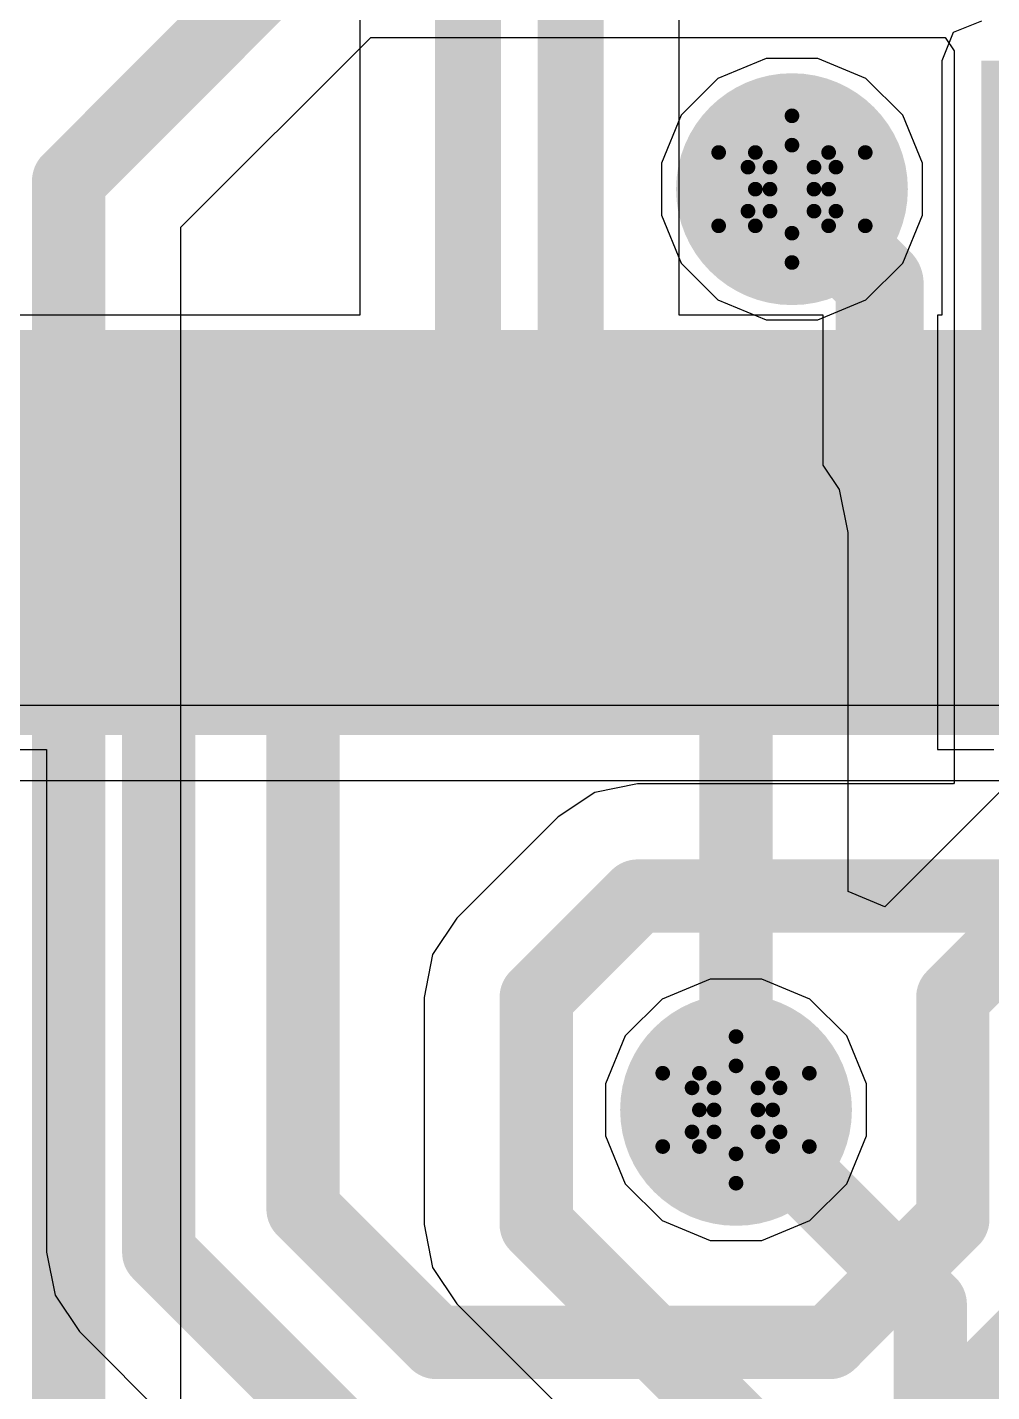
# Model space of a CAD drawing. Header units: inches. Extents: x -2.7 to 10.9, y -2.9 to 7.4.
# Drawn here: x 1.8752 to 2.0067, y 0.0678 to 0.2539 of the extents above; entities that cross this region are included whole.
import ezdxf

# ---------------------------------------------------------------- set-up
doc = ezdxf.new("R2010")
doc.units = ezdxf.units.IN
doc.header["$MEASUREMENT"] = 0
for name, color, linetype in [('Board Outline', 216, 'Continuous'), ('Bottom Layer', 5, 'Continuous'), ('Bottom Paste', 16, 'Continuous'), ('Bottom Solder', 6, 'Continuous'), ('Drill Drawing', 1, 'Continuous'), ('Layer 2', 16, 'Continuous'), ('Layer 3', 76, 'Continuous'), ('Top Layer', 1, 'Continuous'), ('Top Solder', 216, 'Continuous'), ('Via Holes', 16, 'Continuous')]:
    doc.layers.add(name, color=color, linetype=linetype)

# ---------------------------------------------------------------- blocks, each defined once
blk = doc.blocks.new('64_LQFP__10_10__B_129')
at = {"layer": 'Bottom Layer'}
for points in [[(0.20276, -0.00394), (0.25, -0.00394), (0.25, -0.01575), (0.20276, -0.01575)], [(0.20276, -0.02362), (0.25, -0.02362), (0.25, -0.03543), (0.20276, -0.03543)], [(0.20276, -0.04331), (0.25, -0.04331), (0.25, -0.05512), (0.20276, -0.05512)], [(0.20276, -0.06299), (0.25, -0.06299), (0.25, -0.0748), (0.20276, -0.0748)], [(0.20276, -0.08268), (0.25, -0.08268), (0.25, -0.09449), (0.20276, -0.09449)], [(0.20276, -0.10236), (0.25, -0.10236), (0.25, -0.11417), (0.20276, -0.11417)], [(0.20276, -0.12205), (0.25, -0.12205), (0.25, -0.13386), (0.20276, -0.13386)], [(0.20276, -0.14173), (0.25, -0.14173), (0.25, -0.15354), (0.20276, -0.15354)]]:
    blk.add_hatch(color=5, dxfattribs=at).paths.add_polyline_path(points)
at = {"layer": 'Bottom Paste'}
for points in [[(0.20276, -0.00394), (0.25, -0.00394), (0.25, -0.01575), (0.20276, -0.01575)], [(0.20276, -0.02362), (0.25, -0.02362), (0.25, -0.03543), (0.20276, -0.03543)], [(0.20276, -0.04331), (0.25, -0.04331), (0.25, -0.05512), (0.20276, -0.05512)], [(0.20276, -0.06299), (0.25, -0.06299), (0.25, -0.0748), (0.20276, -0.0748)], [(0.20276, -0.08268), (0.25, -0.08268), (0.25, -0.09449), (0.20276, -0.09449)], [(0.20276, -0.10236), (0.25, -0.10236), (0.25, -0.11417), (0.20276, -0.11417)], [(0.20276, -0.12205), (0.25, -0.12205), (0.25, -0.13386), (0.20276, -0.13386)], [(0.20276, -0.14173), (0.25, -0.14173), (0.25, -0.15354), (0.20276, -0.15354)]]:
    blk.add_hatch(color=16, dxfattribs=at).paths.add_polyline_path(points)
at = {"layer": 'Bottom Solder'}
for points in [[(0.19876, 0.00006), (0.254, 0.00006), (0.254, -0.01975), (0.19876, -0.01975)], [(0.19876, -0.01962), (0.254, -0.01962), (0.254, -0.03943), (0.19876, -0.03943)], [(0.19876, -0.03931), (0.254, -0.03931), (0.254, -0.05912), (0.19876, -0.05912)], [(0.19876, -0.05899), (0.254, -0.05899), (0.254, -0.0788), (0.19876, -0.0788)], [(0.19876, -0.07868), (0.254, -0.07868), (0.254, -0.09849), (0.19876, -0.09849)], [(0.19876, -0.09836), (0.254, -0.09836), (0.254, -0.11817), (0.19876, -0.11817)], [(0.19876, -0.11805), (0.254, -0.11805), (0.254, -0.13786), (0.19876, -0.13786)], [(0.19876, -0.13773), (0.254, -0.13773), (0.254, -0.15754), (0.19876, -0.15754)]]:
    blk.add_hatch(color=6, dxfattribs=at).paths.add_polyline_path(points)

msp = doc.modelspace()

# ---------------------------------------------------------------- hatches: boundary and pattern name
at = {"layer": 'Bottom Layer'}
for points in [[(2.00529, 0.16136), (2.1118, 0.16136), (2.1118, 0.24931), (2.00529, 0.24931)], [(2.00529, 0.21092), (2.19282, 0.21092), (2.19282, 0.24931), (2.00529, 0.24931)]]:
    msp.add_hatch(color=5, dxfattribs=at).paths.add_polyline_path(points)
h = msp.add_hatch(color=5, dxfattribs=at)
edge = h.paths.add_edge_path()
edge.add_arc((1.97946, 0.23179), 0.01181, 0, 360)
h = msp.add_hatch(color=5, dxfattribs=at)
edge = h.paths.add_edge_path()
edge.add_arc((1.97183, 0.10624), 0.01181, 0, 360)
at = {"layer": 'Bottom Solder'}
h = msp.add_hatch(color=6, dxfattribs=at)
edge = h.paths.add_edge_path()
edge.add_arc((1.97946, 0.23179), 0.01581, 0, 360)
h = msp.add_hatch(color=6, dxfattribs=at)
edge = h.paths.add_edge_path()
edge.add_arc((1.97183, 0.10624), 0.01581, 0, 360)
at = {"layer": 'Layer 2'}
h = msp.add_hatch(color=16, dxfattribs=at)
edge = h.paths.add_edge_path()
edge.add_arc((1.97946, 0.23179), 0.01181, 0, 360)
h = msp.add_hatch(color=16, dxfattribs=at)
edge = h.paths.add_edge_path()
edge.add_arc((1.97183, 0.10624), 0.01181, 0, 360)
at = {"layer": 'Layer 3'}
h = msp.add_hatch(color=76, dxfattribs=at)
edge = h.paths.add_edge_path()
edge.add_arc((1.97946, 0.23179), 0.01181, 0, 360)
h = msp.add_hatch(color=76, dxfattribs=at)
edge = h.paths.add_edge_path()
edge.add_arc((1.97183, 0.10624), 0.01181, 0, 360)
at = {"layer": 'Top Layer'}
h = msp.add_hatch(color=1, dxfattribs=at)
edge = h.paths.add_edge_path()
edge.add_arc((1.97946, 0.23179), 0.01181, 0, 360)
h = msp.add_hatch(color=1, dxfattribs=at)
edge = h.paths.add_edge_path()
edge.add_arc((1.97183, 0.10624), 0.01181, 0, 360)
at = {"layer": 'Top Solder'}
h = msp.add_hatch(color=216, dxfattribs=at)
edge = h.paths.add_edge_path()
edge.add_arc((1.97946, 0.23179), 0.01581, 0, 360)
h = msp.add_hatch(color=216, dxfattribs=at)
edge = h.paths.add_edge_path()
edge.add_arc((1.97183, 0.10624), 0.01581, 0, 360)
at = {"layer": 'Via Holes'}
h = msp.add_hatch(color=7, dxfattribs=at)
edge = h.paths.add_edge_path()
edge.add_arc((1.97946, 0.23179), 0.00591, 0, 360)
h = msp.add_hatch(color=7, dxfattribs=at)
edge = h.paths.add_edge_path()
edge.add_arc((1.97183, 0.10624), 0.00591, 0, 360)

# ---------------------------------------------------------------- linework, layer by layer
at = {"layer": 'Board Outline'}
msp.add_lwpolyline([(-2.49969, 1.37795, 0.005, 0.005, -0.740599), (2.8433, 0.25075, 0.005, 0.005, 0)], format="xyseb", dxfattribs=at)
at = {"layer": 'Bottom Layer'}
for p, q in [((1.96407, 0.2146), (1.96407, 0.28133)), ((1.9205, 0.28088), (1.9205, 0.2146)), ((2.00146, 0.25314), (1.99988, 0.24931)), ((2.00529, 0.25472), (2.00146, 0.25314)), ((1.99988, 0.24931), (1.99988, 0.2146)), ((1.9205, 0.2146), (1.78925, 0.2146)), ((1.98373, 0.2146), (1.96407, 0.2146)), ((1.98373, 0.19416), (1.98373, 0.2146)), ((1.99988, 0.2146), (1.99929, 0.2146)), ((1.99929, 0.2146), (1.99929, 0.15536)), ((1.98596, 0.19083), (1.98373, 0.19416)), ((1.98712, 0.18498), (1.98596, 0.19083)), ((1.98712, 0.136), (1.98712, 0.18498)), ((1.70401, 0.15536), (1.87779, 0.15536)), ((1.87779, 0.15536), (1.87779, 0.08682)), ((1.99929, 0.15536), (2.00701, 0.15536)), ((2.00893, 0.15074), (1.99212, 0.13393)), ((1.99212, 0.13393), (1.98712, 0.136)), ((1.87779, 0.08682), (1.87896, 0.08097)), ((1.87896, 0.08097), (1.88227, 0.076)), ((1.88227, 0.076), (1.90946, 0.04881))]:
    msp.add_line(p, q, dxfattribs=at)
for points in [[(1.93529, 0.20834, 0.009, 0.009, 0), (1.93529, 0.287, 0.009, 0.009, 0)], [(1.94929, 0.20836, 0.009, 0.009, 0), (1.94929, 0.28746, 0.009, 0.009, 0)], [(1.97946, 0.23091, 0.012, 0.012, 0), (1.97946, 0.23179, 0.012, 0.012, 0)], [(1.97946, 0.23091, 0.012, 0.012, 0), (1.99142, 0.21895, 0.012, 0.012, 0)], [(1.99142, 0.18507, 0.012, 0.012, 0), (1.99142, 0.21895, 0.012, 0.012, 0)], [(1.93386, 0.20691, 0.009, 0.009, 0), (1.93529, 0.20834, 0.009, 0.009, 0)], [(1.94929, 0.20836, 0.009, 0.009, 0), (1.95074, 0.20691, 0.009, 0.009, 0)], [(1.93386, 0.18638, 0.009, 0.009, 0), (1.93386, 0.20691, 0.009, 0.009, 0)], [(1.95074, 0.18638, 0.009, 0.009, 0), (1.95074, 0.20691, 0.009, 0.009, 0)], [(1.89309, 0.08682, 0.01, 0.01, 0), (1.89309, 0.18498, 0.01, 0.01, 0)], [(1.91277, 0.09272, 0.01, 0.01, 0), (1.91277, 0.18498, 0.01, 0.01, 0)], [(1.93246, 0.18498, 0.009, 0.009, 0), (1.93386, 0.18638, 0.009, 0.009, 0)], [(1.95074, 0.18638, 0.009, 0.009, 0), (1.95214, 0.18498, 0.009, 0.009, 0)], [(1.97183, 0.10624, 0.01, 0.01, 0), (1.97183, 0.18498, 0.01, 0.01, 0)], [(1.99142, 0.18507, 0.012, 0.012, 0), (1.99151, 0.18498, 0.012, 0.012, 0)], [(2.0014, 0.12159, 0.01, 0.01, 0), (2.02678, 0.14696, 0.01, 0.01, 0)], [(2.0014, 0.09132, 0.01, 0.01, 0), (2.0014, 0.12159, 0.01, 0.01, 0)], [(1.91277, 0.09272, 0.01, 0.01, 0), (1.93097, 0.07452, 0.01, 0.01, 0)], [(1.9846, 0.07452, 0.01, 0.01, 0), (2.0014, 0.09132, 0.01, 0.01, 0)], [(1.89309, 0.08682, 0.01, 0.01, 0), (1.92361, 0.05629, 0.01, 0.01, 0)], [(1.99215, 0.05629, 0.01, 0.01, 0), (2.01851, 0.08265, 0.01, 0.01, 0)], [(1.93097, 0.07452, 0.01, 0.01, 0), (1.9846, 0.07452, 0.01, 0.01, 0)]]:
    msp.add_lwpolyline(points, format="xyseb", dxfattribs=at)
for points in [[(1.97646, 0.23179, 0.006, 0.006, 1), (1.98246, 0.23179, 0.006, 0.006, 1)], [(1.97646, 0.23091, 0.006, 0.006, 1), (1.98246, 0.23091, 0.006, 0.006, 1)], [(1.97646, 0.23091, 0.006, 0.006, 1), (1.98246, 0.23091, 0.006, 0.006, 1)], [(1.98842, 0.21895, 0.006, 0.006, 1), (1.99442, 0.21895, 0.006, 0.006, 1)], [(1.98842, 0.21895, 0.006, 0.006, 1), (1.99442, 0.21895, 0.006, 0.006, 1)], [(1.93304, 0.20834, 0.0045, 0.0045, 1), (1.93754, 0.20834, 0.0045, 0.0045, 1)], [(1.93304, 0.20834, 0.0045, 0.0045, 1), (1.93754, 0.20834, 0.0045, 0.0045, 1)], [(1.94704, 0.20836, 0.0045, 0.0045, 1), (1.95154, 0.20836, 0.0045, 0.0045, 1)], [(1.94704, 0.20836, 0.0045, 0.0045, 1), (1.95154, 0.20836, 0.0045, 0.0045, 1)], [(1.93161, 0.20691, 0.0045, 0.0045, 1), (1.93611, 0.20691, 0.0045, 0.0045, 1)], [(1.93161, 0.20691, 0.0045, 0.0045, 1), (1.93611, 0.20691, 0.0045, 0.0045, 1)], [(1.94849, 0.20691, 0.0045, 0.0045, 1), (1.95299, 0.20691, 0.0045, 0.0045, 1)], [(1.94849, 0.20691, 0.0045, 0.0045, 1), (1.95299, 0.20691, 0.0045, 0.0045, 1)], [(1.89059, 0.18498, 0.005, 0.005, 1), (1.89559, 0.18498, 0.005, 0.005, 1)], [(1.91027, 0.18498, 0.005, 0.005, 1), (1.91527, 0.18498, 0.005, 0.005, 1)], [(1.93161, 0.18638, 0.0045, 0.0045, 1), (1.93611, 0.18638, 0.0045, 0.0045, 1)], [(1.93161, 0.18638, 0.0045, 0.0045, 1), (1.93611, 0.18638, 0.0045, 0.0045, 1)], [(1.94849, 0.18638, 0.0045, 0.0045, 1), (1.95299, 0.18638, 0.0045, 0.0045, 1)], [(1.94849, 0.18638, 0.0045, 0.0045, 1), (1.95299, 0.18638, 0.0045, 0.0045, 1)], [(1.96933, 0.18498, 0.005, 0.005, 1), (1.97433, 0.18498, 0.005, 0.005, 1)], [(1.98842, 0.18507, 0.006, 0.006, 1), (1.99442, 0.18507, 0.006, 0.006, 1)], [(1.98842, 0.18507, 0.006, 0.006, 1), (1.99442, 0.18507, 0.006, 0.006, 1)], [(1.98851, 0.18498, 0.006, 0.006, 1), (1.99451, 0.18498, 0.006, 0.006, 1)], [(1.93021, 0.18498, 0.0045, 0.0045, 1), (1.93471, 0.18498, 0.0045, 0.0045, 1)], [(1.94989, 0.18498, 0.0045, 0.0045, 1), (1.95439, 0.18498, 0.0045, 0.0045, 1)], [(1.9989, 0.12159, 0.005, 0.005, 1), (2.0039, 0.12159, 0.005, 0.005, 1)], [(1.9989, 0.12159, 0.005, 0.005, 1), (2.0039, 0.12159, 0.005, 0.005, 1)], [(1.96933, 0.10624, 0.005, 0.005, 1), (1.97433, 0.10624, 0.005, 0.005, 1)], [(1.91027, 0.09272, 0.005, 0.005, 1), (1.91527, 0.09272, 0.005, 0.005, 1)], [(1.91027, 0.09272, 0.005, 0.005, 1), (1.91527, 0.09272, 0.005, 0.005, 1)], [(1.9989, 0.09132, 0.005, 0.005, 1), (2.0039, 0.09132, 0.005, 0.005, 1)], [(1.9989, 0.09132, 0.005, 0.005, 1), (2.0039, 0.09132, 0.005, 0.005, 1)], [(1.89059, 0.08682, 0.005, 0.005, 1), (1.89559, 0.08682, 0.005, 0.005, 1)], [(1.89059, 0.08682, 0.005, 0.005, 1), (1.89559, 0.08682, 0.005, 0.005, 1)], [(1.92847, 0.07452, 0.005, 0.005, 1), (1.93347, 0.07452, 0.005, 0.005, 1)], [(1.92847, 0.07452, 0.005, 0.005, 1), (1.93347, 0.07452, 0.005, 0.005, 1)], [(1.9821, 0.07452, 0.005, 0.005, 1), (1.9871, 0.07452, 0.005, 0.005, 1)], [(1.9821, 0.07452, 0.005, 0.005, 1), (1.9871, 0.07452, 0.005, 0.005, 1)]]:
    msp.add_lwpolyline(points, format="xyseb", close=True, dxfattribs=at)
at = {"layer": 'Drill Drawing'}
for points in [[(1.97446, 0.23679, 0.002, 0.002, 0), (1.97946, 0.24179, 0.002, 0.002, 0)], [(1.97946, 0.24179, 0.002, 0.002, 0), (1.98446, 0.23679, 0.002, 0.002, 0)], [(1.97646, 0.23479, 0.002, 0.002, 0), (1.97946, 0.23779, 0.002, 0.002, 0)], [(1.97946, 0.23779, 0.002, 0.002, 0), (1.98246, 0.23479, 0.002, 0.002, 0)], [(1.96946, 0.23679, 0.002, 0.002, 0), (1.97446, 0.23179, 0.002, 0.002, 0)], [(1.96946, 0.23679, 0.002, 0.002, 0), (1.97446, 0.23679, 0.002, 0.002, 0)], [(1.98446, 0.23679, 0.002, 0.002, 0), (1.98946, 0.23679, 0.002, 0.002, 0)], [(1.98446, 0.23179, 0.002, 0.002, 0), (1.98946, 0.23679, 0.002, 0.002, 0)], [(1.97346, 0.23479, 0.002, 0.002, 0), (1.97646, 0.23179, 0.002, 0.002, 0)], [(1.97346, 0.23479, 0.002, 0.002, 0), (1.97646, 0.23479, 0.002, 0.002, 0)], [(1.98246, 0.23479, 0.002, 0.002, 0), (1.98546, 0.23479, 0.002, 0.002, 0)], [(1.98246, 0.23179, 0.002, 0.002, 0), (1.98546, 0.23479, 0.002, 0.002, 0)], [(1.96946, 0.22679, 0.002, 0.002, 0), (1.97446, 0.23179, 0.002, 0.002, 0)], [(1.97346, 0.22879, 0.002, 0.002, 0), (1.97646, 0.23179, 0.002, 0.002, 0)], [(1.98246, 0.23179, 0.002, 0.002, 0), (1.98546, 0.22879, 0.002, 0.002, 0)], [(1.98446, 0.23179, 0.002, 0.002, 0), (1.98946, 0.22679, 0.002, 0.002, 0)], [(1.97346, 0.22879, 0.002, 0.002, 0), (1.97646, 0.22879, 0.002, 0.002, 0)], [(1.97646, 0.22879, 0.002, 0.002, 0), (1.97946, 0.22579, 0.002, 0.002, 0)], [(1.97946, 0.22579, 0.002, 0.002, 0), (1.98246, 0.22879, 0.002, 0.002, 0)], [(1.98246, 0.22879, 0.002, 0.002, 0), (1.98546, 0.22879, 0.002, 0.002, 0)], [(1.96946, 0.22679, 0.002, 0.002, 0), (1.97446, 0.22679, 0.002, 0.002, 0)], [(1.97446, 0.22679, 0.002, 0.002, 0), (1.97946, 0.22179, 0.002, 0.002, 0)], [(1.97946, 0.22179, 0.002, 0.002, 0), (1.98446, 0.22679, 0.002, 0.002, 0)], [(1.98446, 0.22679, 0.002, 0.002, 0), (1.98946, 0.22679, 0.002, 0.002, 0)], [(1.96683, 0.11124, 0.002, 0.002, 0), (1.97183, 0.11624, 0.002, 0.002, 0)], [(1.97183, 0.11624, 0.002, 0.002, 0), (1.97683, 0.11124, 0.002, 0.002, 0)], [(1.96183, 0.11124, 0.002, 0.002, 0), (1.96683, 0.10624, 0.002, 0.002, 0)], [(1.96183, 0.11124, 0.002, 0.002, 0), (1.96683, 0.11124, 0.002, 0.002, 0)], [(1.96883, 0.10924, 0.002, 0.002, 0), (1.97183, 0.11224, 0.002, 0.002, 0)], [(1.97183, 0.11224, 0.002, 0.002, 0), (1.97483, 0.10924, 0.002, 0.002, 0)], [(1.97683, 0.11124, 0.002, 0.002, 0), (1.98183, 0.11124, 0.002, 0.002, 0)], [(1.97683, 0.10624, 0.002, 0.002, 0), (1.98183, 0.11124, 0.002, 0.002, 0)], [(1.96583, 0.10924, 0.002, 0.002, 0), (1.96883, 0.10624, 0.002, 0.002, 0)], [(1.96583, 0.10924, 0.002, 0.002, 0), (1.96883, 0.10924, 0.002, 0.002, 0)], [(1.97483, 0.10924, 0.002, 0.002, 0), (1.97783, 0.10924, 0.002, 0.002, 0)], [(1.97483, 0.10624, 0.002, 0.002, 0), (1.97783, 0.10924, 0.002, 0.002, 0)], [(1.96183, 0.10124, 0.002, 0.002, 0), (1.96683, 0.10624, 0.002, 0.002, 0)], [(1.96583, 0.10324, 0.002, 0.002, 0), (1.96883, 0.10624, 0.002, 0.002, 0)], [(1.97483, 0.10624, 0.002, 0.002, 0), (1.97783, 0.10324, 0.002, 0.002, 0)], [(1.97683, 0.10624, 0.002, 0.002, 0), (1.98183, 0.10124, 0.002, 0.002, 0)], [(1.96583, 0.10324, 0.002, 0.002, 0), (1.96883, 0.10324, 0.002, 0.002, 0)], [(1.96883, 0.10324, 0.002, 0.002, 0), (1.97183, 0.10024, 0.002, 0.002, 0)], [(1.97183, 0.10024, 0.002, 0.002, 0), (1.97483, 0.10324, 0.002, 0.002, 0)], [(1.97483, 0.10324, 0.002, 0.002, 0), (1.97783, 0.10324, 0.002, 0.002, 0)], [(1.96183, 0.10124, 0.002, 0.002, 0), (1.96683, 0.10124, 0.002, 0.002, 0)], [(1.96683, 0.10124, 0.002, 0.002, 0), (1.97183, 0.09624, 0.002, 0.002, 0)], [(1.97183, 0.09624, 0.002, 0.002, 0), (1.97683, 0.10124, 0.002, 0.002, 0)], [(1.97683, 0.10124, 0.002, 0.002, 0), (1.98183, 0.10124, 0.002, 0.002, 0)]]:
    msp.add_lwpolyline(points, format="xyseb", dxfattribs=at)
for points in [[(1.97896, 0.24179, 0.001, 0.001, 1), (1.97996, 0.24179, 0.001, 0.001, 1)], [(1.97896, 0.24179, 0.001, 0.001, 1), (1.97996, 0.24179, 0.001, 0.001, 1)], [(1.97896, 0.23779, 0.001, 0.001, 1), (1.97996, 0.23779, 0.001, 0.001, 1)], [(1.97896, 0.23779, 0.001, 0.001, 1), (1.97996, 0.23779, 0.001, 0.001, 1)], [(1.96896, 0.23679, 0.001, 0.001, 1), (1.96996, 0.23679, 0.001, 0.001, 1)], [(1.96896, 0.23679, 0.001, 0.001, 1), (1.96996, 0.23679, 0.001, 0.001, 1)], [(1.97396, 0.23679, 0.001, 0.001, 1), (1.97496, 0.23679, 0.001, 0.001, 1)], [(1.97396, 0.23679, 0.001, 0.001, 1), (1.97496, 0.23679, 0.001, 0.001, 1)], [(1.98396, 0.23679, 0.001, 0.001, 1), (1.98496, 0.23679, 0.001, 0.001, 1)], [(1.98396, 0.23679, 0.001, 0.001, 1), (1.98496, 0.23679, 0.001, 0.001, 1)], [(1.98896, 0.23679, 0.001, 0.001, 1), (1.98996, 0.23679, 0.001, 0.001, 1)], [(1.98896, 0.23679, 0.001, 0.001, 1), (1.98996, 0.23679, 0.001, 0.001, 1)], [(1.97296, 0.23479, 0.001, 0.001, 1), (1.97396, 0.23479, 0.001, 0.001, 1)], [(1.97296, 0.23479, 0.001, 0.001, 1), (1.97396, 0.23479, 0.001, 0.001, 1)], [(1.97596, 0.23479, 0.001, 0.001, 1), (1.97696, 0.23479, 0.001, 0.001, 1)], [(1.97596, 0.23479, 0.001, 0.001, 1), (1.97696, 0.23479, 0.001, 0.001, 1)], [(1.98196, 0.23479, 0.001, 0.001, 1), (1.98296, 0.23479, 0.001, 0.001, 1)], [(1.98196, 0.23479, 0.001, 0.001, 1), (1.98296, 0.23479, 0.001, 0.001, 1)], [(1.98496, 0.23479, 0.001, 0.001, 1), (1.98596, 0.23479, 0.001, 0.001, 1)], [(1.98496, 0.23479, 0.001, 0.001, 1), (1.98596, 0.23479, 0.001, 0.001, 1)], [(1.97396, 0.23179, 0.001, 0.001, 1), (1.97496, 0.23179, 0.001, 0.001, 1)], [(1.97396, 0.23179, 0.001, 0.001, 1), (1.97496, 0.23179, 0.001, 0.001, 1)], [(1.97596, 0.23179, 0.001, 0.001, 1), (1.97696, 0.23179, 0.001, 0.001, 1)], [(1.97596, 0.23179, 0.001, 0.001, 1), (1.97696, 0.23179, 0.001, 0.001, 1)], [(1.98196, 0.23179, 0.001, 0.001, 1), (1.98296, 0.23179, 0.001, 0.001, 1)], [(1.98196, 0.23179, 0.001, 0.001, 1), (1.98296, 0.23179, 0.001, 0.001, 1)], [(1.98396, 0.23179, 0.001, 0.001, 1), (1.98496, 0.23179, 0.001, 0.001, 1)], [(1.98396, 0.23179, 0.001, 0.001, 1), (1.98496, 0.23179, 0.001, 0.001, 1)], [(1.97296, 0.22879, 0.001, 0.001, 1), (1.97396, 0.22879, 0.001, 0.001, 1)], [(1.97296, 0.22879, 0.001, 0.001, 1), (1.97396, 0.22879, 0.001, 0.001, 1)], [(1.97596, 0.22879, 0.001, 0.001, 1), (1.97696, 0.22879, 0.001, 0.001, 1)], [(1.97596, 0.22879, 0.001, 0.001, 1), (1.97696, 0.22879, 0.001, 0.001, 1)], [(1.98196, 0.22879, 0.001, 0.001, 1), (1.98296, 0.22879, 0.001, 0.001, 1)], [(1.98196, 0.22879, 0.001, 0.001, 1), (1.98296, 0.22879, 0.001, 0.001, 1)], [(1.98496, 0.22879, 0.001, 0.001, 1), (1.98596, 0.22879, 0.001, 0.001, 1)], [(1.98496, 0.22879, 0.001, 0.001, 1), (1.98596, 0.22879, 0.001, 0.001, 1)], [(1.96896, 0.22679, 0.001, 0.001, 1), (1.96996, 0.22679, 0.001, 0.001, 1)], [(1.96896, 0.22679, 0.001, 0.001, 1), (1.96996, 0.22679, 0.001, 0.001, 1)], [(1.97396, 0.22679, 0.001, 0.001, 1), (1.97496, 0.22679, 0.001, 0.001, 1)], [(1.97396, 0.22679, 0.001, 0.001, 1), (1.97496, 0.22679, 0.001, 0.001, 1)], [(1.98396, 0.22679, 0.001, 0.001, 1), (1.98496, 0.22679, 0.001, 0.001, 1)], [(1.98396, 0.22679, 0.001, 0.001, 1), (1.98496, 0.22679, 0.001, 0.001, 1)], [(1.98896, 0.22679, 0.001, 0.001, 1), (1.98996, 0.22679, 0.001, 0.001, 1)], [(1.98896, 0.22679, 0.001, 0.001, 1), (1.98996, 0.22679, 0.001, 0.001, 1)], [(1.97896, 0.22579, 0.001, 0.001, 1), (1.97996, 0.22579, 0.001, 0.001, 1)], [(1.97896, 0.22579, 0.001, 0.001, 1), (1.97996, 0.22579, 0.001, 0.001, 1)], [(1.97896, 0.22179, 0.001, 0.001, 1), (1.97996, 0.22179, 0.001, 0.001, 1)], [(1.97896, 0.22179, 0.001, 0.001, 1), (1.97996, 0.22179, 0.001, 0.001, 1)], [(1.97133, 0.11624, 0.001, 0.001, 1), (1.97233, 0.11624, 0.001, 0.001, 1)], [(1.97133, 0.11624, 0.001, 0.001, 1), (1.97233, 0.11624, 0.001, 0.001, 1)], [(1.96133, 0.11124, 0.001, 0.001, 1), (1.96233, 0.11124, 0.001, 0.001, 1)], [(1.96133, 0.11124, 0.001, 0.001, 1), (1.96233, 0.11124, 0.001, 0.001, 1)], [(1.96633, 0.11124, 0.001, 0.001, 1), (1.96733, 0.11124, 0.001, 0.001, 1)], [(1.96633, 0.11124, 0.001, 0.001, 1), (1.96733, 0.11124, 0.001, 0.001, 1)], [(1.97133, 0.11224, 0.001, 0.001, 1), (1.97233, 0.11224, 0.001, 0.001, 1)], [(1.97133, 0.11224, 0.001, 0.001, 1), (1.97233, 0.11224, 0.001, 0.001, 1)], [(1.97633, 0.11124, 0.001, 0.001, 1), (1.97733, 0.11124, 0.001, 0.001, 1)], [(1.97633, 0.11124, 0.001, 0.001, 1), (1.97733, 0.11124, 0.001, 0.001, 1)], [(1.98133, 0.11124, 0.001, 0.001, 1), (1.98233, 0.11124, 0.001, 0.001, 1)], [(1.98133, 0.11124, 0.001, 0.001, 1), (1.98233, 0.11124, 0.001, 0.001, 1)], [(1.96533, 0.10924, 0.001, 0.001, 1), (1.96633, 0.10924, 0.001, 0.001, 1)], [(1.96533, 0.10924, 0.001, 0.001, 1), (1.96633, 0.10924, 0.001, 0.001, 1)], [(1.96833, 0.10924, 0.001, 0.001, 1), (1.96933, 0.10924, 0.001, 0.001, 1)], [(1.96833, 0.10924, 0.001, 0.001, 1), (1.96933, 0.10924, 0.001, 0.001, 1)], [(1.97433, 0.10924, 0.001, 0.001, 1), (1.97533, 0.10924, 0.001, 0.001, 1)], [(1.97433, 0.10924, 0.001, 0.001, 1), (1.97533, 0.10924, 0.001, 0.001, 1)], [(1.97733, 0.10924, 0.001, 0.001, 1), (1.97833, 0.10924, 0.001, 0.001, 1)], [(1.97733, 0.10924, 0.001, 0.001, 1), (1.97833, 0.10924, 0.001, 0.001, 1)], [(1.96633, 0.10624, 0.001, 0.001, 1), (1.96733, 0.10624, 0.001, 0.001, 1)], [(1.96633, 0.10624, 0.001, 0.001, 1), (1.96733, 0.10624, 0.001, 0.001, 1)], [(1.96833, 0.10624, 0.001, 0.001, 1), (1.96933, 0.10624, 0.001, 0.001, 1)], [(1.96833, 0.10624, 0.001, 0.001, 1), (1.96933, 0.10624, 0.001, 0.001, 1)], [(1.97433, 0.10624, 0.001, 0.001, 1), (1.97533, 0.10624, 0.001, 0.001, 1)], [(1.97433, 0.10624, 0.001, 0.001, 1), (1.97533, 0.10624, 0.001, 0.001, 1)], [(1.97633, 0.10624, 0.001, 0.001, 1), (1.97733, 0.10624, 0.001, 0.001, 1)], [(1.97633, 0.10624, 0.001, 0.001, 1), (1.97733, 0.10624, 0.001, 0.001, 1)], [(1.96533, 0.10324, 0.001, 0.001, 1), (1.96633, 0.10324, 0.001, 0.001, 1)], [(1.96533, 0.10324, 0.001, 0.001, 1), (1.96633, 0.10324, 0.001, 0.001, 1)], [(1.96833, 0.10324, 0.001, 0.001, 1), (1.96933, 0.10324, 0.001, 0.001, 1)], [(1.96833, 0.10324, 0.001, 0.001, 1), (1.96933, 0.10324, 0.001, 0.001, 1)], [(1.97433, 0.10324, 0.001, 0.001, 1), (1.97533, 0.10324, 0.001, 0.001, 1)], [(1.97433, 0.10324, 0.001, 0.001, 1), (1.97533, 0.10324, 0.001, 0.001, 1)], [(1.97733, 0.10324, 0.001, 0.001, 1), (1.97833, 0.10324, 0.001, 0.001, 1)], [(1.97733, 0.10324, 0.001, 0.001, 1), (1.97833, 0.10324, 0.001, 0.001, 1)], [(1.96133, 0.10124, 0.001, 0.001, 1), (1.96233, 0.10124, 0.001, 0.001, 1)], [(1.96133, 0.10124, 0.001, 0.001, 1), (1.96233, 0.10124, 0.001, 0.001, 1)], [(1.96633, 0.10124, 0.001, 0.001, 1), (1.96733, 0.10124, 0.001, 0.001, 1)], [(1.96633, 0.10124, 0.001, 0.001, 1), (1.96733, 0.10124, 0.001, 0.001, 1)], [(1.97133, 0.10024, 0.001, 0.001, 1), (1.97233, 0.10024, 0.001, 0.001, 1)], [(1.97133, 0.10024, 0.001, 0.001, 1), (1.97233, 0.10024, 0.001, 0.001, 1)], [(1.97633, 0.10124, 0.001, 0.001, 1), (1.97733, 0.10124, 0.001, 0.001, 1)], [(1.97633, 0.10124, 0.001, 0.001, 1), (1.97733, 0.10124, 0.001, 0.001, 1)], [(1.98133, 0.10124, 0.001, 0.001, 1), (1.98233, 0.10124, 0.001, 0.001, 1)], [(1.98133, 0.10124, 0.001, 0.001, 1), (1.98233, 0.10124, 0.001, 0.001, 1)], [(1.97133, 0.09624, 0.001, 0.001, 1), (1.97233, 0.09624, 0.001, 0.001, 1)], [(1.97133, 0.09624, 0.001, 0.001, 1), (1.97233, 0.09624, 0.001, 0.001, 1)]]:
    msp.add_lwpolyline(points, format="xyseb", close=True, dxfattribs=at)
at = {"layer": 'Layer 2'}
for p, q in [((1.96828, 0.12405), (1.96174, 0.12134)), ((1.97537, 0.12405), (1.96828, 0.12405)), ((1.98191, 0.12134), (1.97537, 0.12405)), ((1.96174, 0.12134), (1.95673, 0.11633)), ((1.98693, 0.11633), (1.98191, 0.12134)), ((1.95673, 0.11633), (1.95401, 0.10978)), ((1.98964, 0.10978), (1.98693, 0.11633)), ((1.95401, 0.10978), (1.95401, 0.1027)), ((1.98964, 0.1027), (1.98964, 0.10978)), ((1.95401, 0.1027), (1.95673, 0.09615)), ((1.98693, 0.09615), (1.98964, 0.1027)), ((1.95673, 0.09615), (1.96174, 0.09114)), ((1.98191, 0.09114), (1.98693, 0.09615)), ((1.96174, 0.09114), (1.96828, 0.08843)), ((1.97537, 0.08843), (1.98191, 0.09114)), ((1.96828, 0.08843), (1.97537, 0.08843))]:
    msp.add_line(p, q, dxfattribs=at)
at = {"layer": 'Layer 3'}
for p, q in [((1.97592, 0.2496), (1.96937, 0.24689)), ((1.983, 0.2496), (1.97592, 0.2496)), ((1.98955, 0.24689), (1.983, 0.2496)), ((1.96937, 0.24689), (1.96436, 0.24188)), ((1.99456, 0.24188), (1.98955, 0.24689)), ((1.96436, 0.24188), (1.96165, 0.23533)), ((1.99727, 0.23533), (1.99456, 0.24188)), ((1.96165, 0.23533), (1.96165, 0.22825)), ((1.99727, 0.22825), (1.99727, 0.23533)), ((1.96165, 0.22825), (1.96436, 0.2217)), ((1.99456, 0.2217), (1.99727, 0.22825)), ((1.96436, 0.2217), (1.96937, 0.21669)), ((1.98955, 0.21669), (1.99456, 0.2217)), ((1.96937, 0.21669), (1.97592, 0.21398)), ((1.983, 0.21398), (1.98955, 0.21669)), ((1.97592, 0.21398), (1.983, 0.21398)), ((2.176, 0.16136), (1.802, 0.16136)), ((1.8122, 0.15116), (2.176, 0.15116)), ((1.96828, 0.12405), (1.96174, 0.12134)), ((1.97537, 0.12405), (1.96828, 0.12405)), ((1.98191, 0.12134), (1.97537, 0.12405)), ((1.96174, 0.12134), (1.95673, 0.11633)), ((1.98693, 0.11633), (1.98191, 0.12134)), ((1.95673, 0.11633), (1.95401, 0.10978)), ((1.98964, 0.10978), (1.98693, 0.11633)), ((1.95401, 0.10978), (1.95401, 0.1027)), ((1.98964, 0.1027), (1.98964, 0.10978)), ((1.95401, 0.1027), (1.95673, 0.09615)), ((1.98693, 0.09615), (1.98964, 0.1027)), ((1.95673, 0.09615), (1.96174, 0.09114)), ((1.98191, 0.09114), (1.98693, 0.09615)), ((1.96174, 0.09114), (1.96828, 0.08843)), ((1.97537, 0.08843), (1.98191, 0.09114)), ((1.96828, 0.08843), (1.97537, 0.08843))]:
    msp.add_line(p, q, dxfattribs=at)
at = {"layer": 'Top Layer'}
for p, q in [((1.8961, 0.22659), (1.922, 0.25249)), ((1.922, 0.25249), (2.00037, 0.25249)), ((2.00037, 0.25249), (2.00159, 0.25065)), ((2.00159, 0.25065), (2.00159, 0.15082)), ((1.8961, -0.00559), (1.8961, 0.22659)), ((2.00159, 0.15082), (2.00151, 0.1507)), ((1.95255, 0.14953), (1.94759, 0.14622)), ((1.9584, 0.1507), (1.95255, 0.14953)), ((2.00151, 0.1507), (1.9584, 0.1507)), ((1.94759, 0.14622), (1.93376, 0.13239)), ((1.93376, 0.13239), (1.93045, 0.12743)), ((1.93045, 0.12743), (1.92928, 0.12158)), ((1.92928, 0.12158), (1.92928, 0.09061)), ((1.92928, 0.09061), (1.93045, 0.08476)), ((1.93045, 0.08476), (1.93376, 0.0798)), ((1.93376, 0.0798), (1.9588, 0.05476))]:
    msp.add_line(p, q, dxfattribs=at)
for points in [[(1.8808, 0.23292, 0.01, 0.01, 0), (1.91566, 0.26778, 0.01, 0.01, 0)], [(1.8808, -1.73295, 0.01, 0.01, 0), (1.8808, 0.23292, 0.01, 0.01, 0)], [(1.94458, 0.12158, 0.01, 0.01, 0), (1.9584, 0.1354, 0.01, 0.01, 0)], [(1.9584, 0.1354, 0.01, 0.01, 0), (2.02672, 0.1354, 0.01, 0.01, 0)], [(1.94458, 0.09061, 0.01, 0.01, 0), (1.94458, 0.12158, 0.01, 0.01, 0)], [(1.97183, 0.10624, 0.01, 0.01, 0), (1.99832, 0.07975, 0.01, 0.01, 0)], [(1.94458, 0.09061, 0.01, 0.01, 0), (1.97409, 0.0611, 0.01, 0.01, 0)], [(1.99832, -0.91604, 0.01, 0.01, 0), (1.99832, 0.07975, 0.01, 0.01, 0)]]:
    msp.add_lwpolyline(points, format="xyseb", dxfattribs=at)
for points in [[(1.8783, 0.23292, 0.005, 0.005, 1), (1.8833, 0.23292, 0.005, 0.005, 1)], [(1.8783, 0.23292, 0.005, 0.005, 1), (1.8833, 0.23292, 0.005, 0.005, 1)], [(1.95591, 0.1354, 0.005, 0.005, 1), (1.9609, 0.1354, 0.005, 0.005, 1)], [(1.95591, 0.1354, 0.005, 0.005, 1), (1.9609, 0.1354, 0.005, 0.005, 1)], [(1.94208, 0.12158, 0.005, 0.005, 1), (1.94708, 0.12158, 0.005, 0.005, 1)], [(1.94208, 0.12158, 0.005, 0.005, 1), (1.94708, 0.12158, 0.005, 0.005, 1)], [(1.96933, 0.10624, 0.005, 0.005, 1), (1.97433, 0.10624, 0.005, 0.005, 1)], [(1.94208, 0.09061, 0.005, 0.005, 1), (1.94708, 0.09061, 0.005, 0.005, 1)], [(1.94208, 0.09061, 0.005, 0.005, 1), (1.94708, 0.09061, 0.005, 0.005, 1)], [(1.99582, 0.07975, 0.005, 0.005, 1), (2.00082, 0.07975, 0.005, 0.005, 1)], [(1.99582, 0.07975, 0.005, 0.005, 1), (2.00082, 0.07975, 0.005, 0.005, 1)]]:
    msp.add_lwpolyline(points, format="xyseb", close=True, dxfattribs=at)

# ---------------------------------------------------------------- block references
at = {"rotation": 90}
msp.add_blockref('64_LQFP__10_10__B_129', (1.86356, -0.0414), dxfattribs=at)

doc.saveas('drawing.dxf')
